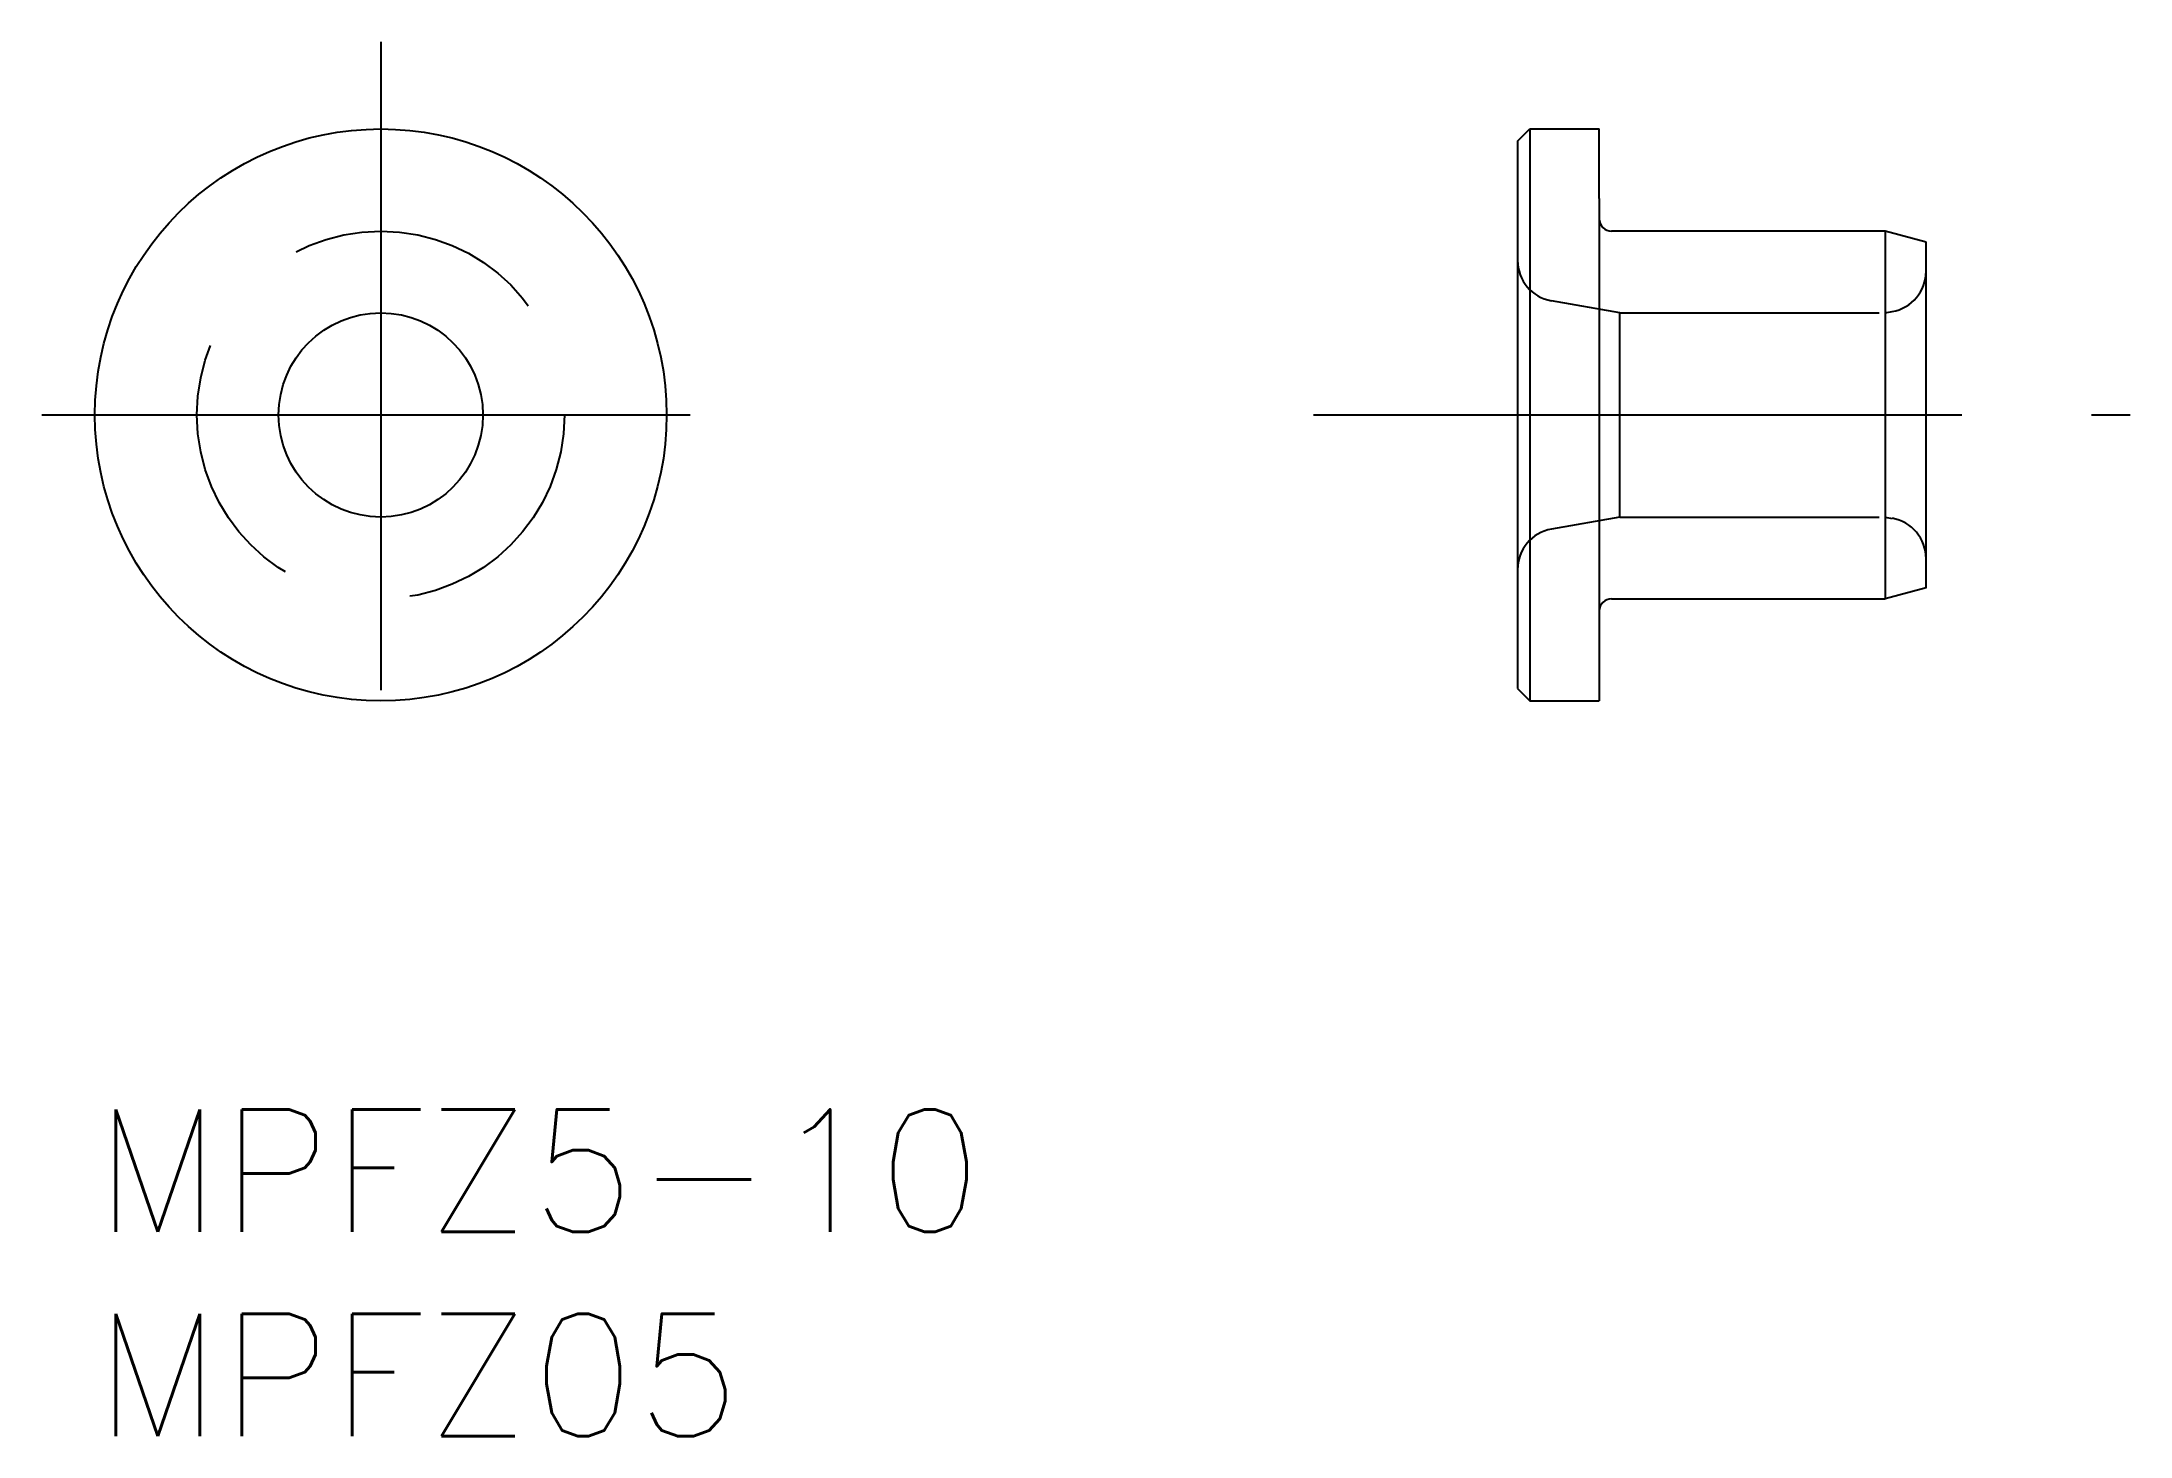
# Model space of a CAD drawing. Extents: x -1.3 to 49.8, y -8 to 26.1.
import ezdxf

# ---------------------------------------------------------------- set-up
doc = ezdxf.new("R2010")
doc.units = 0
doc.header["$LTSCALE"] = 0.5
doc.linetypes.add('CENTER', pattern=[50.8, 31.75, -6.35, 6.35, -6.35])
doc.linetypes.add('DASHED', pattern=[19.05, 12.7, -6.35])
for name, color, linetype in [('MSM_CENTER', 1, 'CENTER'), ('MSM_CONTINUOUS', 7, 'CONTINUOUS'), ('MSM_DASHED', 4, 'DASHED'), ('MSM_PART_NUMBER', 7, 'CONTINUOUS')]:
    doc.layers.add(name, color=color, linetype=linetype)
doc.styles.get("Standard").update_dxf_attribs({"font": 'txt.shx', "height": 1, "bigfont": 'bigfont.shx'})

# ---------------------------------------------------------------- blocks, each defined once
blk = doc.blocks.new('*U22')
at = {"layer": 'MSM_PART_NUMBER'}
blk.add_text('MPFZ5-10', height=3, dxfattribs=at).set_placement((0, -3))
blk = doc.blocks.new('*U23')
at = {"layer": 'MSM_PART_NUMBER'}
blk.add_text('MPFZ05', height=3, dxfattribs=at).set_placement((0, -8))

msp = doc.modelspace()

# ---------------------------------------------------------------- linework, layer by layer
at = {"layer": 'MSM_CENTER'}
for p, q in [((7, 26.135), (7, 8.269)), ((-1.3, 17), (15.604, 17)), ((29.835, 17), (49.835, 17))]:
    msp.add_line(p, q, dxfattribs=at)
at = {"layer": 'MSM_CONTINUOUS'}
for p, q in [((34.835, 23.7), (35.135, 24)), ((34.835, 23.7), (34.835, 10.3)), ((35.135, 24), (35.135, 10)), ((35.135, 24), (36.835, 24)), ((36.835, 22.3), (36.835, 24)), ((36.835, 22.3), (36.835, 11.7)), ((43.835, 21.5), (37.135, 21.5)), ((43.835, 21.5), (43.835, 12.5)), ((44.835, 21.232), (43.835, 21.5)), ((44.835, 12.768), (44.835, 21.232)), ((37.135, 12.5), (43.835, 12.5)), ((44.835, 12.768), (43.835, 12.5)), ((36.835, 11.7), (36.835, 10)), ((34.835, 10.3), (35.135, 10)), ((35.135, 10), (36.835, 10))]:
    msp.add_line(p, q, dxfattribs=at)
for radius in [7, 2.5]:
    msp.add_circle((7, 17), radius, dxfattribs=at)
for centre, start, end in [((37.135, 21.8), 180, 270), ((37.135, 12.2), 90, 180)]:
    msp.add_arc(centre, 0.3, start, end, dxfattribs=at)
at = {"layer": 'MSM_DASHED'}
for p, q in [((37.335, 19.5), (35.661, 19.795)), ((37.335, 19.5), (43.835, 19.5)), ((37.335, 14.5), (37.335, 19.5)), ((43.835, 19.5), (44.009, 19.531)), ((43.835, 19.5), (43.835, 14.5)), ((37.335, 14.5), (35.661, 14.205)), ((37.335, 14.5), (43.835, 14.5)), ((43.835, 14.5), (44.009, 14.469))]:
    msp.add_line(p, q, dxfattribs=at)
msp.add_circle((7, 17), 4.5, dxfattribs=at)
for centre, start, end in [((35.835, 20.78), 180, 260), ((43.835, 20.515), 280, 0), ((43.835, 13.485), 0, 80), ((35.835, 13.22), 100, 180)]:
    msp.add_arc(centre, 1, start, end, dxfattribs=at)

# ---------------------------------------------------------------- block references
at = {"layer": 'MSM_CONTINUOUS'}
for name in ['*U22', '*U23']:
    msp.add_blockref(name, (0, 0), dxfattribs=at)

doc.saveas('drawing.dxf')
